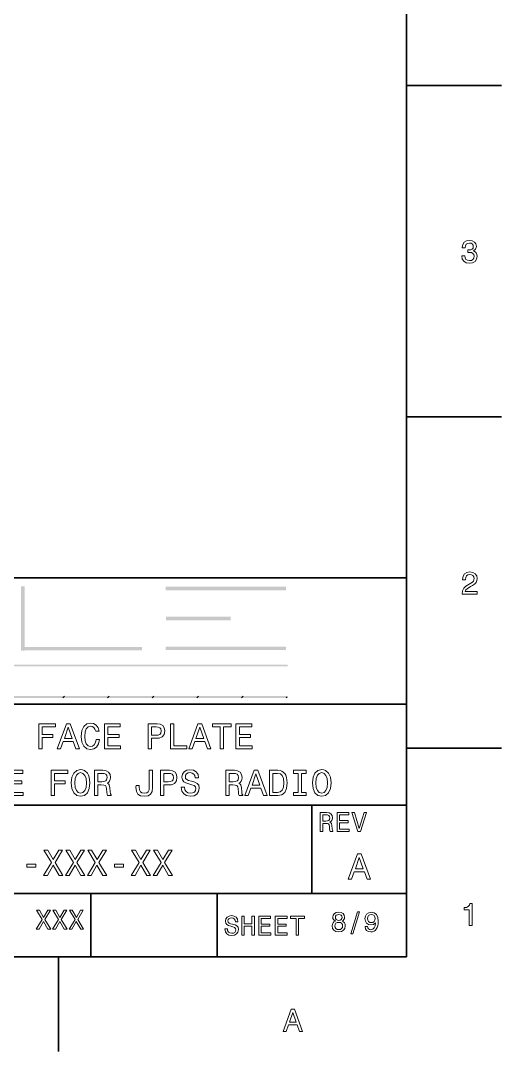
# Model space of a CAD drawing. Extents: x 0 to 1189, y 0 to 841.
# Drawn here: x 1107.9 to 1184, y 5 to 168.3 of the extents above; entities that cross this region are included whole.
import ezdxf

# ---------------------------------------------------------------- set-up
doc = ezdxf.new("R2010")
doc.units = 0

msp = doc.modelspace()

# ---------------------------------------------------------------- linework, layer by layer
at = {"color": 7, "lineweight": 35}
for p, q in [((1169, 20), (1169, 821)), ((1169, 158), (1184, 158)), ((1169, 105.5), (1184, 105.5)), ((979, 80), (1169, 80)), ((1169, 80), (1169, 20)), ((1044, 60), (1169, 60)), ((1169, 53), (1184, 53)), ((979, 44), (1169, 44)), ((1154, 30), (1154, 44)), ((1044, 30), (1169, 30)), ((1119, 20), (1119, 30)), ((1139, 20), (1139, 30)), ((20, 20), (1169, 20)), ((979, 20), (1169, 20)), ((1113.900024, 20), (1113.900024, 5))]:
    msp.add_line(p, q, dxfattribs=at)
at = {"color": 7, "lineweight": 13}
for p, q in [((1114.572998, 60.983902), (1114.853638, 61.264576)), ((1121.644043, 60.983902), (1121.924805, 61.264576)), ((1128.715088, 60.983902), (1128.99585, 61.264576)), ((1135.786255, 60.983902), (1136.066895, 61.264576)), ((1142.8573, 60.983902), (1143.137939, 61.264576)), ((1149.928345, 60.983902), (1150.089233, 61.144768))]:
    msp.add_line(p, q, dxfattribs=at)
for points in [[(1177.729004, 131.01622), (1177.729004, 130.980911), (1177.809692, 130.496765), (1178.046753, 130.133652), (1178.419922, 129.901657), (1178.914185, 129.815933), (1179.438721, 129.901657), (1179.832031, 130.123566), (1180.084229, 130.476593), (1180.175049, 130.930481), (1180.134644, 131.228027), (1180.023682, 131.470108), (1179.842163, 131.656708), (1179.600098, 131.792877), (1179.927856, 132.065216), (1180.043945, 132.498932), (1179.968262, 132.892303), (1179.751343, 133.18985), (1179.398315, 133.37645), (1178.914185, 133.442017), (1178.460327, 133.361313), (1178.112305, 133.13942), (1177.885376, 132.786392), (1177.809692, 132.317368), (1177.809692, 132.282074), (1178.258545, 132.282074), (1178.29895, 132.604828), (1178.430054, 132.836823), (1178.641846, 132.978027), (1178.939453, 133.028473), (1179.20166, 132.988113), (1179.393311, 132.882217), (1179.509277, 132.710739), (1179.554688, 132.47876), (1179.509277, 132.231628), (1179.388306, 132.065216), (1179.176514, 131.96434), (1178.889038, 131.934082), (1178.692261, 131.939133), (1178.692261, 131.54071), (1178.939453, 131.550797), (1179.257202, 131.505417), (1179.494141, 131.384369), (1179.635376, 131.187683), (1179.685791, 130.930481), (1179.630371, 130.63797), (1179.484131, 130.421112), (1179.252075, 130.284943), (1178.944458, 130.239563), (1178.626709, 130.289993), (1178.394775, 130.441284), (1178.248535, 130.683365), (1178.192993, 131.01622)], [(1177.769409, 77.416786), (1180.175049, 77.416786), (1180.175049, 77.850502), (1178.273682, 77.850502), (1178.379639, 78.087532), (1178.561157, 78.284218), (1179.120972, 78.642288), (1179.418579, 78.793587), (1179.751343, 79.010445), (1179.988403, 79.262604), (1180.124634, 79.560158), (1180.175049, 79.898056), (1180.089233, 80.321686), (1179.852295, 80.654541), (1179.489136, 80.866356), (1179.020142, 80.942001), (1178.536011, 80.85627), (1178.167847, 80.619232), (1177.930786, 80.240997), (1177.850098, 79.741714), (1177.850098, 79.671112), (1178.309082, 79.671112), (1178.309082, 79.711456), (1178.35437, 80.054398), (1178.490601, 80.306557), (1178.707397, 80.467941), (1178.994873, 80.523415), (1179.287354, 80.472984), (1179.504272, 80.346901), (1179.645508, 80.150215), (1179.695923, 79.903099), (1179.660645, 79.671112), (1179.564819, 79.474426), (1179.403442, 79.302956), (1179.181519, 79.151657), (1178.883911, 78.990273), (1178.389771, 78.677589), (1178.041748, 78.344742), (1177.834961, 77.941284), (1177.769409, 77.431915)], [(1110.790527, 52.897266), (1111.32666, 52.897266), (1111.32666, 54.735882), (1113.009644, 54.735882), (1113.009644, 55.214268), (1111.32666, 55.214268), (1111.32666, 56.413116), (1113.395752, 56.413116), (1113.395752, 56.897266), (1110.790527, 56.897266)], [(1113.689697, 52.897266), (1114.219971, 52.897266), (1114.640747, 54.073059), (1116.237305, 54.073059), (1116.657959, 52.897266), (1117.199829, 52.897266), (1115.73584, 56.90303), (1115.147949, 56.90303)], [(1114.825195, 54.562973), (1115.441895, 56.32666), (1116.058594, 54.562973)], [(1119.845337, 54.384296), (1119.730103, 53.900146), (1119.539917, 53.554325), (1119.27478, 53.341072), (1118.963501, 53.271908), (1118.588867, 53.375652), (1118.294922, 53.686893), (1118.098877, 54.194096), (1118.035522, 54.897266), (1118.098877, 55.594673), (1118.289185, 56.107639), (1118.58313, 56.41888), (1118.963501, 56.528389), (1119.240112, 56.470753), (1119.47644, 56.309372), (1119.660889, 56.050003), (1119.78772, 55.692654), (1120.335205, 55.692654), (1120.162354, 56.240204), (1119.862671, 56.65519), (1119.453369, 56.914558), (1118.963501, 57.006775), (1118.352539, 56.862686), (1117.88562, 56.459225), (1117.585938, 55.796402), (1117.482178, 54.897266), (1117.585938, 53.998131), (1117.88562, 53.335308), (1118.352539, 52.926086), (1118.963501, 52.787758), (1119.499512, 52.897266), (1119.931763, 53.202744), (1120.237305, 53.704182), (1120.398682, 54.384296)], [(1121.171021, 52.897266), (1123.707031, 52.897266), (1123.707031, 53.381416), (1121.701294, 53.381416), (1121.701294, 54.735882), (1123.488037, 54.735882), (1123.488037, 55.214268), (1121.701294, 55.214268), (1121.701294, 56.413116), (1123.660889, 56.413116), (1123.660889, 56.897266), (1121.171021, 56.897266)], [(1128.104736, 52.897266), (1128.63501, 52.897266), (1128.63501, 54.586029), (1129.2229, 54.586029), (1129.816528, 54.614845), (1130.289185, 54.816574), (1130.594604, 55.208504), (1130.698364, 55.74453), (1130.617676, 56.240204), (1130.387085, 56.603317), (1130.006714, 56.822338), (1129.488037, 56.897266), (1128.104736, 56.897266)], [(1129.343872, 56.407352), (1129.689697, 56.372772), (1129.943359, 56.26326), (1130.09314, 56.061531), (1130.14502, 55.74453), (1130.087402, 55.410236), (1129.931763, 55.208504), (1129.666626, 55.104759), (1129.303589, 55.075939), (1128.63501, 55.075939), (1128.63501, 56.407352)], [(1131.620605, 52.897266), (1134.191162, 52.897266), (1134.191162, 53.381416), (1132.150757, 53.381416), (1132.150757, 56.897266), (1131.620605, 56.897266)], [(1134.508179, 52.897266), (1135.038452, 52.897266), (1135.459229, 54.073059), (1137.055664, 54.073059), (1137.47644, 52.897266), (1138.018188, 52.897266), (1136.554321, 56.90303), (1135.966431, 56.90303)], [(1135.643555, 54.562973), (1136.260376, 56.32666), (1136.877075, 54.562973)], [(1139.464966, 52.897266), (1139.995239, 52.897266), (1139.995239, 56.413116), (1141.205566, 56.413116), (1141.205566, 56.897266), (1138.248779, 56.897266), (1138.248779, 56.413116), (1139.464966, 56.413116)], [(1141.98938, 52.897266), (1144.525513, 52.897266), (1144.525513, 53.381416), (1142.519653, 53.381416), (1142.519653, 54.735882), (1144.306396, 54.735882), (1144.306396, 55.214268), (1142.519653, 55.214268), (1142.519653, 56.413116), (1144.47937, 56.413116), (1144.47937, 56.897266), (1141.98938, 56.897266)], [(1105.772949, 45.514191), (1108.30896, 45.514191), (1108.30896, 45.998341), (1106.303223, 45.998341), (1106.303223, 47.352806), (1108.089966, 47.352806), (1108.089966, 47.831192), (1106.303223, 47.831192), (1106.303223, 49.030041), (1108.262817, 49.030041), (1108.262817, 49.514191), (1105.772949, 49.514191)], [(1112.741211, 45.514191), (1113.277222, 45.514191), (1113.277222, 47.352806), (1114.960205, 47.352806), (1114.960205, 47.831192), (1113.277222, 47.831192), (1113.277222, 49.030041), (1115.346436, 49.030041), (1115.346436, 49.514191), (1112.741211, 49.514191)], [(1115.911255, 47.514191), (1116.015015, 46.615055), (1116.314697, 45.952232), (1116.781616, 45.543011), (1117.392578, 45.404682), (1117.997681, 45.543011), (1118.470337, 45.952232), (1118.764282, 46.615055), (1118.873779, 47.514191), (1118.764282, 48.407562), (1118.637451, 48.770676), (1118.470337, 49.070385), (1117.997681, 49.479607), (1117.709595, 49.583355), (1117.392578, 49.623699), (1116.775879, 49.479607), (1116.30896, 49.076149), (1116.015015, 48.413326)], [(1116.4646, 47.514191), (1116.527954, 48.211597), (1116.71814, 48.724564), (1117.012085, 49.035805), (1117.392578, 49.145313), (1117.767212, 49.035805), (1118.061157, 48.718803), (1118.251343, 48.205833), (1118.320435, 47.514191), (1118.251343, 46.816784), (1118.061157, 46.303818), (1117.767212, 45.992577), (1117.392578, 45.888832), (1117.012085, 45.992577), (1116.71814, 46.303818), (1116.527954, 46.81102)], [(1119.577026, 45.514191), (1120.113037, 45.514191), (1120.113037, 47.20295), (1120.660522, 47.20295), (1121.063965, 47.185661), (1121.317627, 47.104969), (1121.455933, 46.914768), (1121.51355, 46.574711), (1121.542358, 46.055977), (1121.577026, 45.715919), (1121.646118, 45.514191), (1122.251343, 45.514191), (1122.251343, 45.623699), (1122.118774, 45.785084), (1122.072632, 46.084797), (1122.032349, 46.730328), (1121.934326, 47.208714), (1121.801758, 47.35857), (1121.594238, 47.468082), (1121.824829, 47.612175), (1121.986206, 47.813904), (1122.089966, 48.067505), (1122.124512, 48.372978), (1122.043823, 48.857132), (1121.813232, 49.220242), (1121.432861, 49.439262), (1120.914185, 49.514191), (1119.577026, 49.514191)], [(1120.764282, 49.024277), (1121.115845, 48.989697), (1121.36377, 48.880184), (1121.519287, 48.678455), (1121.571167, 48.361454), (1121.51355, 48.027161), (1121.35791, 47.825432), (1121.092773, 47.721684), (1120.729736, 47.692863), (1120.113037, 47.692863), (1120.113037, 49.024277)], [(1128.262817, 46.83984), (1128.222534, 46.413326), (1128.10144, 46.119377), (1127.853638, 45.940704), (1127.473267, 45.888832), (1127.098633, 45.940704), (1126.850708, 46.107849), (1126.706665, 46.401798), (1126.66626, 46.828312), (1126.677856, 47.116497), (1126.159058, 47.116497), (1126.147583, 46.822548), (1126.216797, 46.182777), (1126.453003, 45.738976), (1126.862305, 45.491135), (1127.467529, 45.404682), (1128.066895, 45.491135), (1128.476074, 45.738976), (1128.712402, 46.177013), (1128.787354, 46.816784), (1128.787354, 49.514191), (1128.262817, 49.514191)], [(1130.05542, 45.514191), (1130.585571, 45.514191), (1130.585571, 47.20295), (1131.173584, 47.20295), (1131.767212, 47.23177), (1132.239746, 47.433498), (1132.545288, 47.825432), (1132.649048, 48.361454), (1132.568359, 48.857132), (1132.337769, 49.220242), (1131.957397, 49.439262), (1131.438599, 49.514191), (1130.05542, 49.514191)], [(1131.294556, 49.024277), (1131.640381, 48.989697), (1131.894043, 48.880184), (1132.043823, 48.678455), (1132.095703, 48.361454), (1132.038086, 48.027161), (1131.882446, 47.825432), (1131.61731, 47.721684), (1131.254272, 47.692863), (1130.585571, 47.692863), (1130.585571, 49.024277)], [(1133.830566, 46.834076), (1133.306152, 46.834076), (1133.421387, 46.223125), (1133.709595, 45.773556), (1134.15332, 45.502663), (1134.752808, 45.404682), (1135.346436, 45.496899), (1135.790283, 45.750504), (1136.072632, 46.148197), (1136.176392, 46.672691), (1136.089966, 47.145313), (1135.8479, 47.45079), (1135.455933, 47.652519), (1134.931396, 47.802376), (1134.481934, 47.911884), (1134.187988, 48.038685), (1134.020752, 48.223125), (1133.968872, 48.511307), (1134.020752, 48.770676), (1134.170654, 48.96664), (1134.401245, 49.099205), (1134.71814, 49.145313), (1135.041016, 49.087677), (1135.294556, 48.932056), (1135.46167, 48.672691), (1135.542358, 48.321106), (1136.066895, 48.321106), (1136.066895, 48.332634), (1135.974731, 48.87442), (1135.703735, 49.277878), (1135.277222, 49.531483), (1134.700928, 49.617935), (1134.182129, 49.531483), (1133.778687, 49.289406), (1133.519287, 48.914768), (1133.427124, 48.430618), (1133.502075, 47.998341), (1133.721069, 47.704391), (1134.066895, 47.508427), (1134.539551, 47.35857), (1135.006348, 47.226006), (1135.35791, 47.099205), (1135.571167, 46.914768), (1135.646118, 46.615055), (1135.577026, 46.309578), (1135.398315, 46.079033), (1135.127441, 45.93494), (1134.775879, 45.888832), (1134.383911, 45.952232), (1134.084229, 46.136669), (1133.894043, 46.436382)], [(1140.395386, 45.514191), (1140.931396, 45.514191), (1140.931396, 47.20295), (1141.479004, 47.20295), (1141.882446, 47.185661), (1142.136108, 47.104969), (1142.274414, 46.914768), (1142.332031, 46.574711), (1142.36084, 46.055977), (1142.395386, 45.715919), (1142.4646, 45.514191), (1143.069824, 45.514191), (1143.069824, 45.623699), (1142.937256, 45.785084), (1142.891113, 46.084797), (1142.850708, 46.730328), (1142.752808, 47.208714), (1142.620239, 47.35857), (1142.41272, 47.468082), (1142.643311, 47.612175), (1142.804688, 47.813904), (1142.908447, 48.067505), (1142.942993, 48.372978), (1142.862305, 48.857132), (1142.631714, 49.220242), (1142.251343, 49.439262), (1141.732666, 49.514191), (1140.395386, 49.514191)], [(1141.582764, 49.024277), (1141.934326, 48.989697), (1142.182129, 48.880184), (1142.337769, 48.678455), (1142.389648, 48.361454), (1142.332031, 48.027161), (1142.176392, 47.825432), (1141.911255, 47.721684), (1141.548218, 47.692863), (1140.931396, 47.692863), (1140.931396, 49.024277)], [(1143.398315, 45.514191), (1143.928589, 45.514191), (1144.349365, 46.689983), (1145.945801, 46.689983), (1146.366577, 45.514191), (1146.908447, 45.514191), (1145.444458, 49.519955), (1144.856567, 49.519955)], [(1148.614502, 49.514191), (1147.283081, 49.514191), (1147.283081, 45.514191), (1148.614502, 45.514191), (1149.242676, 45.640991), (1149.709595, 46.027161), (1149.997681, 46.655399), (1150.10144, 47.514191), (1150.009277, 48.39027), (1149.894043, 48.736092), (1149.732666, 49.012749), (1149.265747, 49.38739), (1148.960327, 49.479607)], [(1148.574097, 49.035805), (1149.012207, 48.949348), (1149.31189, 48.684219), (1149.490479, 48.211597), (1149.548218, 47.514191), (1149.484741, 46.83984), (1149.306152, 46.367218), (1149.00061, 46.084797), (1148.574097, 45.992577), (1147.819092, 45.992577), (1147.819092, 49.035805)], [(1151.824829, 45.998341), (1151.087036, 45.998341), (1151.087036, 45.514191), (1153.092896, 45.514191), (1153.092896, 45.998341), (1152.355103, 45.998341), (1152.355103, 49.030041), (1153.092896, 49.030041), (1153.092896, 49.514191), (1151.087036, 49.514191), (1151.087036, 49.030041), (1151.824829, 49.030041)], [(1154.078369, 47.514191), (1154.182129, 46.615055), (1154.481934, 45.952232), (1154.94873, 45.543011), (1155.559692, 45.404682), (1156.164917, 45.543011), (1156.637451, 45.952232), (1156.931396, 46.615055), (1157.041016, 47.514191), (1156.931396, 48.407562), (1156.804688, 48.770676), (1156.637451, 49.070385), (1156.164917, 49.479607), (1155.876709, 49.583355), (1155.559692, 49.623699), (1154.942993, 49.479607), (1154.476074, 49.076149), (1154.182129, 48.413326)], [(1154.631714, 47.514191), (1154.69519, 48.211597), (1154.885376, 48.724564), (1155.179321, 49.035805), (1155.559692, 49.145313), (1155.934326, 49.035805), (1156.228271, 48.718803), (1156.418457, 48.205833), (1156.487671, 47.514191), (1156.418457, 46.816784), (1156.228271, 46.303818), (1155.934326, 45.992577), (1155.559692, 45.888832), (1155.179321, 45.992577), (1154.885376, 46.303818), (1154.69519, 46.81102)], [(1144.533813, 47.179897), (1145.150513, 48.943584), (1145.767212, 47.179897)], [(1155.337158, 39.837173), (1155.739136, 39.837173), (1155.739136, 41.103745), (1156.149902, 41.103745), (1156.452393, 41.090775), (1156.6427, 41.030258), (1156.746338, 40.887608), (1156.789673, 40.632561), (1156.811279, 40.243515), (1156.837158, 39.988472), (1156.889038, 39.837173), (1157.342896, 39.837173), (1157.342896, 39.919308), (1157.24353, 40.040344), (1157.208984, 40.265129), (1157.178711, 40.749279), (1157.105225, 41.108067), (1157.005737, 41.220459), (1156.850098, 41.302593), (1157.023071, 41.41066), (1157.144043, 41.561958), (1157.221924, 41.752159), (1157.247803, 41.981266), (1157.187378, 42.344379), (1157.014404, 42.616714), (1156.729126, 42.780979), (1156.340088, 42.837173), (1155.337158, 42.837173)], [(1156.227661, 42.469738), (1156.491333, 42.443802), (1156.677246, 42.361668), (1156.793945, 42.210373), (1156.832886, 41.972622), (1156.789673, 41.721901), (1156.672852, 41.570602), (1156.474121, 41.492794), (1156.201782, 41.47118), (1155.739136, 41.47118), (1155.739136, 42.469738)], [(1157.995728, 39.837173), (1159.897705, 39.837173), (1159.897705, 40.200287), (1158.393433, 40.200287), (1158.393433, 41.216137), (1159.733398, 41.216137), (1159.733398, 41.574924), (1158.393433, 41.574924), (1158.393433, 42.47406), (1159.863159, 42.47406), (1159.863159, 42.837173), (1157.995728, 42.837173)], [(1162.257935, 42.841496), (1161.505737, 40.286739), (1160.731934, 42.841496), (1160.321289, 42.841496), (1161.289673, 39.837173), (1161.721924, 39.837173), (1162.668579, 42.841496)], [(1111.522583, 32.860664), (1112.127686, 32.860664), (1113.044189, 34.480263), (1113.977905, 32.860664), (1114.588867, 32.860664), (1113.338135, 34.918301), (1114.525391, 36.866428), (1113.943237, 36.866428), (1113.061401, 35.385159), (1112.196899, 36.866428), (1111.591675, 36.866428), (1112.773315, 34.912537)], [(1114.99231, 32.860664), (1115.597412, 32.860664), (1116.513916, 34.480263), (1117.447632, 32.860664), (1118.058594, 32.860664), (1116.807861, 34.918301), (1117.995117, 36.866428), (1117.413086, 36.866428), (1116.53125, 35.385159), (1115.666626, 36.866428), (1115.061401, 36.866428), (1116.243042, 34.912537)], [(1118.462036, 32.860664), (1119.067261, 32.860664), (1119.983643, 34.480263), (1120.917358, 32.860664), (1121.52832, 32.860664), (1120.277588, 34.918301), (1121.464844, 36.866428), (1120.882812, 36.866428), (1120.000977, 35.385159), (1119.136353, 36.866428), (1118.53125, 36.866428), (1119.712769, 34.912537)], [(1125.401489, 32.860664), (1126.006714, 32.860664), (1126.923096, 34.480263), (1127.856812, 32.860664), (1128.467773, 32.860664), (1127.217041, 34.918301), (1128.404419, 36.866428), (1127.822266, 36.866428), (1126.94043, 35.385159), (1126.075806, 36.866428), (1125.470703, 36.866428), (1126.652222, 34.912537)], [(1128.871216, 32.860664), (1129.47644, 32.860664), (1130.392822, 34.480263), (1131.326538, 32.860664), (1131.9375, 32.860664), (1130.686768, 34.918301), (1131.874146, 36.866428), (1131.291992, 36.866428), (1130.410156, 35.385159), (1129.545654, 36.866428), (1128.94043, 36.866428), (1130.121948, 34.912537)], [(1159.761108, 32.268616), (1160.291382, 32.268616), (1160.712158, 33.444408), (1162.308716, 33.444408), (1162.729492, 32.268616), (1163.27124, 32.268616), (1161.807251, 36.27438), (1161.21936, 36.27438)], [(1108.882812, 34.18055), (1110.277588, 34.18055), (1110.277588, 34.63588), (1108.882812, 34.63588)], [(1122.761719, 34.18055), (1124.156494, 34.18055), (1124.156494, 34.63588), (1122.761719, 34.63588)], [(1160.896606, 33.934322), (1161.513306, 35.698009), (1162.130005, 33.934322)], [(1178.90918, 24.916786), (1179.368042, 24.916786), (1179.368042, 28.442001), (1179.025146, 28.442001), (1178.934326, 28.134365), (1178.752808, 27.927593), (1178.475464, 27.806557), (1178.092163, 27.766211), (1178.092163, 27.40814), (1178.90918, 27.40814)], [(1110.362061, 24.337057), (1110.815918, 24.337057), (1111.503296, 25.551754), (1112.203491, 24.337057), (1112.661743, 24.337057), (1111.723755, 25.880285), (1112.614258, 27.341381), (1112.177612, 27.341381), (1111.516235, 26.230429), (1110.867798, 27.341381), (1110.41394, 27.341381), (1111.300049, 25.875961)], [(1112.964355, 24.337057), (1113.418213, 24.337057), (1114.105591, 25.551754), (1114.805786, 24.337057), (1115.264038, 24.337057), (1114.32605, 25.880285), (1115.216553, 27.341381), (1114.779907, 27.341381), (1114.11853, 26.230429), (1113.470093, 27.341381), (1113.016235, 27.341381), (1113.902344, 25.875961)], [(1115.56665, 24.337057), (1116.020508, 24.337057), (1116.707886, 25.551754), (1117.408203, 24.337057), (1117.866333, 24.337057), (1116.928345, 25.880285), (1117.818848, 27.341381), (1117.382202, 27.341381), (1116.720825, 26.230429), (1116.072388, 27.341381), (1115.61853, 27.341381), (1116.504639, 25.875961)], [(1140.618164, 24.418589), (1140.224731, 24.418589), (1140.311279, 23.960375), (1140.527344, 23.623199), (1140.860229, 23.420029), (1141.309814, 23.346542), (1141.755005, 23.415707), (1142.087891, 23.605907), (1142.299683, 23.904179), (1142.377563, 24.29755), (1142.312622, 24.652018), (1142.131104, 24.881124), (1141.837158, 25.032421), (1141.443848, 25.144814), (1141.106567, 25.226946), (1140.886108, 25.322046), (1140.760864, 25.460375), (1140.721924, 25.676514), (1140.760864, 25.871038), (1140.873169, 26.018013), (1141.046143, 26.117435), (1141.283813, 26.152018), (1141.525879, 26.108789), (1141.716187, 25.992075), (1141.841553, 25.79755), (1141.901978, 25.533863), (1142.29541, 25.533863), (1142.29541, 25.542507), (1142.226196, 25.948849), (1142.023071, 26.251442), (1141.703125, 26.441643), (1141.270874, 26.506485), (1140.881836, 26.441643), (1140.579224, 26.260086), (1140.384766, 25.979107), (1140.315552, 25.615995), (1140.371704, 25.291786), (1140.536011, 25.071325), (1140.79541, 24.924353), (1141.149902, 24.81196), (1141.5, 24.712536), (1141.763672, 24.617435), (1141.923584, 24.479107), (1141.979858, 24.254324), (1141.927979, 24.025217), (1141.793945, 23.852306), (1141.59082, 23.744236), (1141.327148, 23.709654), (1141.033081, 23.757204), (1140.80835, 23.895533), (1140.665649, 24.120317)], [(1142.900635, 23.428675), (1143.302612, 23.428675), (1143.302612, 24.837896), (1144.504272, 24.837896), (1144.504272, 23.428675), (1144.901978, 23.428675), (1144.901978, 26.428675), (1144.504272, 26.428675), (1144.504272, 25.205332), (1143.302612, 25.205332), (1143.302612, 26.428675), (1142.900635, 26.428675)], [(1145.598022, 23.428675), (1147.5, 23.428675), (1147.5, 23.791786), (1145.995728, 23.791786), (1145.995728, 24.807638), (1147.335693, 24.807638), (1147.335693, 25.166428), (1145.995728, 25.166428), (1145.995728, 26.065563), (1147.465454, 26.065563), (1147.465454, 26.428675), (1145.598022, 26.428675)], [(1148.200317, 23.428675), (1150.102295, 23.428675), (1150.102295, 23.791786), (1148.598022, 23.791786), (1148.598022, 24.807638), (1149.937988, 24.807638), (1149.937988, 25.166428), (1148.598022, 25.166428), (1148.598022, 26.065563), (1150.067749, 26.065563), (1150.067749, 26.428675), (1148.200317, 26.428675)], [(1151.511475, 23.428675), (1151.90918, 23.428675), (1151.90918, 26.065563), (1152.817017, 26.065563), (1152.817017, 26.428675), (1150.599365, 26.428675), (1150.599365, 26.065563), (1151.511475, 26.065563)], [(1157.717773, 25.628393), (1157.497314, 25.507357), (1157.346069, 25.338768), (1157.250854, 25.126953), (1157.220703, 24.87191), (1157.289795, 24.487183), (1157.488647, 24.188911), (1157.812866, 23.998711), (1158.253784, 23.925224), (1158.69043, 23.998711), (1159.014648, 24.188911), (1159.213501, 24.487183), (1159.286987, 24.87191), (1159.252319, 25.126953), (1159.161621, 25.338768), (1159.005981, 25.507357), (1158.789795, 25.628393), (1158.962769, 25.73214), (1159.08374, 25.87479), (1159.157227, 26.047703), (1159.183228, 26.259518), (1159.114014, 26.566433), (1158.932495, 26.812832), (1158.63855, 26.972775), (1158.253784, 27.033293), (1157.864746, 26.972775), (1157.570801, 26.812832), (1157.384888, 26.566433), (1157.320068, 26.259518), (1157.341675, 26.047703), (1157.415161, 25.87479)], [(1157.730713, 26.224936), (1157.765259, 26.415136), (1157.869019, 26.562111), (1158.033325, 26.652889), (1158.253784, 26.687471), (1158.469971, 26.652889), (1158.634155, 26.562111), (1158.737915, 26.415136), (1158.776855, 26.224936), (1158.737915, 26.030411), (1158.634155, 25.879114), (1158.469971, 25.77969), (1158.253784, 25.749432), (1158.033325, 25.784014), (1157.869019, 25.879114), (1157.765259, 26.030411)], [(1160.181763, 23.609661), (1160.47998, 23.609661), (1161.526123, 27.093811), (1161.223511, 27.093811)], [(1162.420898, 24.755194), (1162.485718, 24.413696), (1162.671631, 24.150007), (1162.965576, 23.985743), (1163.354614, 23.925224), (1163.609741, 23.955482), (1163.838745, 24.033293), (1164.033325, 24.167297), (1164.197632, 24.3575), (1164.327271, 24.595253), (1164.422363, 24.8892), (1164.478516, 25.226376), (1164.500244, 25.615425), (1164.426758, 26.224936), (1164.214844, 26.670181), (1163.877686, 26.938192), (1163.415161, 27.033293), (1162.991577, 26.955482), (1162.671631, 26.74799), (1162.464111, 26.428104), (1162.39502, 26.026089), (1162.464111, 25.611103), (1162.667358, 25.29554), (1162.969971, 25.096693), (1163.354614, 25.031851), (1163.760986, 25.113985), (1164.067871, 25.364704), (1163.998779, 24.884878), (1163.860474, 24.543379), (1163.64856, 24.340208), (1163.359009, 24.275368), (1163.134155, 24.305626), (1162.969971, 24.400728), (1162.861816, 24.552025), (1162.818604, 24.755194)], [(1162.814331, 26.030411), (1162.857544, 26.298422), (1162.978516, 26.510239), (1163.168823, 26.644243), (1163.415161, 26.691793), (1163.670166, 26.644243), (1163.864746, 26.510239), (1163.985718, 26.302746), (1164.033325, 26.034733), (1163.985718, 25.7624), (1163.864746, 25.559229), (1163.665894, 25.433868), (1163.402222, 25.390642), (1163.164429, 25.433868), (1162.978516, 25.559229), (1162.857544, 25.758076)], [(1157.63562, 24.880554), (1157.674561, 25.109661), (1157.799927, 25.282572), (1157.994385, 25.394964), (1158.253784, 25.433868), (1158.508789, 25.394964), (1158.703369, 25.282572), (1158.828735, 25.109661), (1158.871948, 24.880554), (1158.828735, 24.634157), (1158.703369, 24.448278), (1158.508789, 24.32724), (1158.253784, 24.288336), (1157.994385, 24.32724), (1157.799927, 24.448278), (1157.674561, 24.634157)], [(1149.466797, 8.166786), (1149.930786, 8.166786), (1150.29895, 9.195604), (1151.695923, 9.195604), (1152.064087, 8.166786), (1152.538086, 8.166786), (1151.257202, 11.671829), (1150.742798, 11.671829)], [(1150.460327, 9.624279), (1151, 11.167507), (1151.539551, 9.624279)]]:
    msp.add_lwpolyline(points, close=True, dxfattribs=at)
at = {"color": 7, "lineweight": 5}
for points in [[(1107.963501, 78.654068), (1108.524536, 68.483269), (1108.524536, 78.654068), (1108.524536, 68.494926)], [(1108.524536, 68.483269), (1107.963501, 78.654068), (1107.963501, 68.483269)], [(1108.524536, 78.654068), (1108.524536, 68.494926), (1108.524536, 69.056274), (1127.089478, 68.494926)], [(1130.830322, 78.583946), (1130.830322, 78.022903), (1149.878418, 78.583946), (1149.878418, 78.022903)], [(1141.141602, 73.287956), (1141.141602, 73.848999), (1130.900513, 73.287956), (1130.900513, 73.848999)], [(1108.524536, 69.056274), (1127.089478, 68.494926), (1127.089478, 69.056274)], [(1149.878418, 68.553642), (1149.878418, 69.114677), (1130.86499, 68.553642), (1130.86499, 69.114677)], [(1150.168579, 65.993225), (1150.168579, 66.273903), (1053.401001, 65.993225), (1053.401001, 66.273903)], [(1150.168579, 60.983902), (1150.168579, 61.264576), (1053.401001, 60.983902), (1053.401001, 61.264576)]]:
    msp.add_solid(points, dxfattribs=at)

doc.saveas('drawing.dxf')
